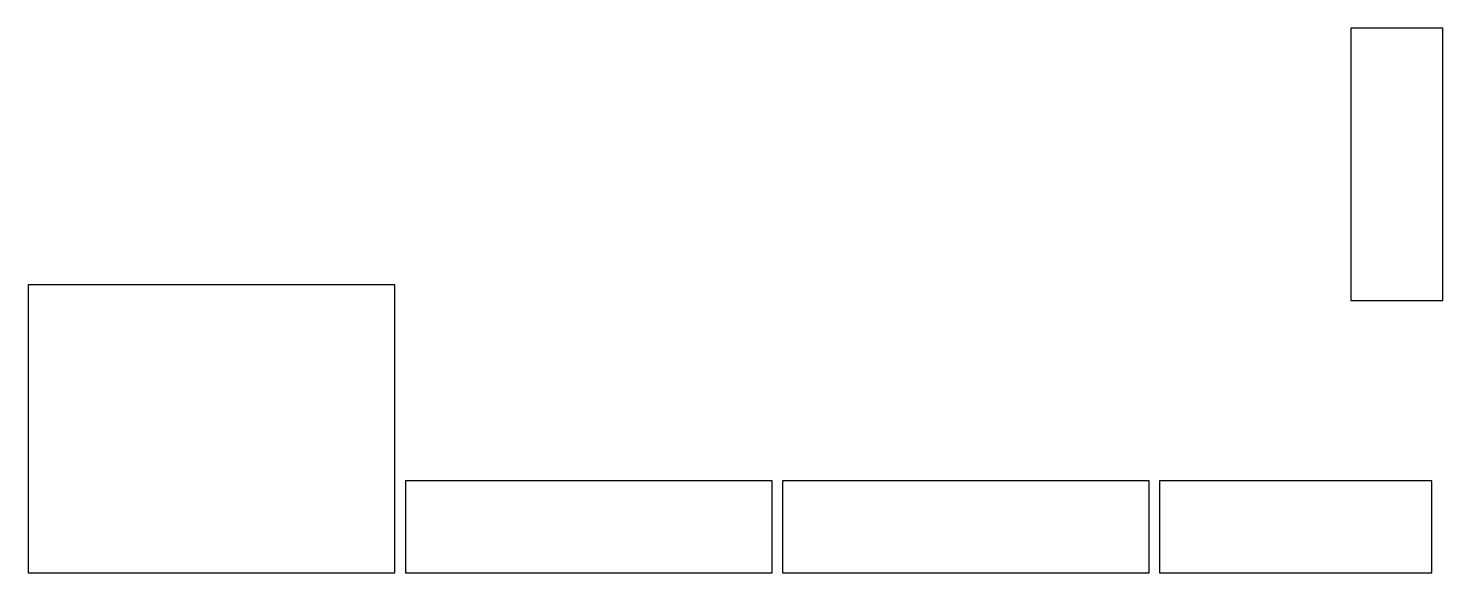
# Model space of a CAD drawing. Header units: millimetres. Extents: x 10 to 550, y 10 to 218.
import ezdxf

# ---------------------------------------------------------------- set-up
doc = ezdxf.new("R2010")
doc.units = ezdxf.units.MM
doc.layers.add('CUT', color=1, linetype='CONTINUOUS', true_color=0xff0000)

msp = doc.modelspace()

# ---------------------------------------------------------------- linework, layer by layer
at = {"layer": 'CUT'}
for points in [[(550.45, 114), (550.45, 218), (550.45, 218.05), (550.4, 218.05), (515.4, 218.05), (515.35, 218.05), (515.35, 218), (515.35, 114), (515.35, 113.95), (515.4, 113.95), (550.4, 113.95), (550.45, 113.95)], [(10, 9.95), (150, 9.95), (150.05, 9.95), (150.05, 10), (150.05, 120), (150.05, 120.05), (150, 120.05), (10, 120.05), (9.95, 120.05), (9.95, 120), (9.95, 10), (9.95, 9.95)], [(154.1, 9.95), (294.1, 9.95), (294.15, 9.95), (294.15, 10), (294.15, 45), (294.15, 45.05), (294.1, 45.05), (154.1, 45.05), (154.05, 45.05), (154.05, 45), (154.05, 10), (154.05, 9.95)], [(298.2, 9.95), (438.2, 9.95), (438.25, 9.95), (438.25, 10), (438.25, 45), (438.25, 45.05), (438.2, 45.05), (298.2, 45.05), (298.15, 45.05), (298.15, 45), (298.15, 10), (298.15, 9.95)], [(442.3, 9.95), (546.3, 9.95), (546.35, 9.95), (546.35, 10), (546.35, 45), (546.35, 45.05), (546.3, 45.05), (442.3, 45.05), (442.25, 45.05), (442.25, 45), (442.25, 10), (442.25, 9.95)]]:
    msp.add_lwpolyline(points, close=True, dxfattribs=at)

doc.saveas('drawing.dxf')
